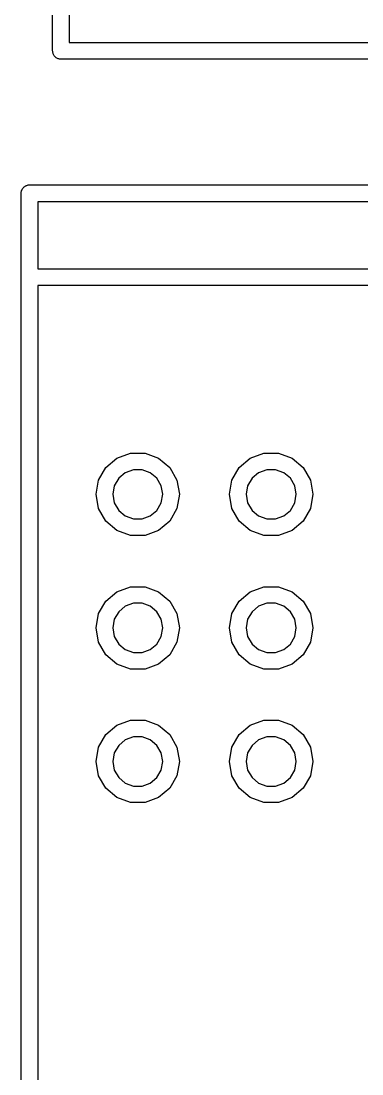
# Model space of a CAD drawing. Extents: x 105.1 to 166.9, y -128.1 to -71.6.
# Drawn here: x 121.47 to 123.52, y -112.89 to -106.59 of the extents above; entities that cross this region are included whole.
import ezdxf

# ---------------------------------------------------------------- set-up
doc = ezdxf.new("R2010")
doc.units = 0
doc.header["$MEASUREMENT"] = 0
doc.layers.add('BLACK', color=7, linetype='CONTINUOUS')

msp = doc.modelspace()

# ---------------------------------------------------------------- linework, layer by layer
at = {"layer": 'Black'}
for p, q in [((121.662, -106.765), (121.662, -105.765)), ((121.762, -105.815), (121.762, -106.715)), ((121.762, -106.715), (123.662, -106.715)), ((121.663, -106.769), (121.662, -106.765)), ((121.663, -106.774), (121.663, -106.769)), ((121.665, -106.778), (121.663, -106.774)), ((121.665, -106.782), (121.665, -106.778)), ((121.668, -106.786), (121.665, -106.782)), ((121.669, -106.79), (121.668, -106.786)), ((121.672, -106.794), (121.669, -106.79)), ((121.674, -106.797), (121.672, -106.794)), ((121.677, -106.8), (121.674, -106.797)), ((121.68, -106.803), (121.677, -106.8)), ((121.684, -106.806), (121.68, -106.803)), ((121.687, -106.808), (121.684, -106.806)), ((121.692, -106.81), (121.687, -106.808)), ((121.695, -106.812), (121.692, -106.81)), ((121.7, -106.813), (121.695, -106.812)), ((121.704, -106.814), (121.7, -106.813)), ((121.708, -106.814), (121.704, -106.814)), ((121.712, -106.815), (121.708, -106.814)), ((123.712, -106.815), (121.712, -106.815)), ((121.474, -107.609), (121.476, -107.605)), ((121.476, -107.601), (121.479, -107.597)), ((121.476, -107.605), (121.476, -107.601)), ((121.479, -107.597), (121.48, -107.593)), ((121.48, -107.593), (121.483, -107.589)), ((121.483, -107.589), (121.485, -107.586)), ((121.485, -107.586), (121.488, -107.583)), ((121.488, -107.583), (121.491, -107.579)), ((121.491, -107.579), (121.495, -107.577)), ((121.495, -107.577), (121.498, -107.574)), ((121.498, -107.574), (121.503, -107.573)), ((121.503, -107.573), (121.506, -107.571)), ((121.506, -107.571), (121.511, -107.57)), ((121.511, -107.57), (121.515, -107.568)), ((121.515, -107.568), (121.519, -107.568)), ((121.519, -107.568), (121.523, -107.568)), ((121.523, -107.568), (134.823, -107.568)), ((121.473, -107.618), (121.474, -107.613)), ((121.473, -108.121), (121.473, -107.618)), ((121.474, -107.613), (121.474, -107.609)), ((121.573, -107.668), (121.573, -108.071)), ((134.773, -107.668), (121.573, -107.668)), ((121.573, -108.071), (134.773, -108.071)), ((121.473, -117.121), (121.473, -108.121)), ((121.573, -108.171), (121.573, -117.071)), ((134.403, -108.171), (121.573, -108.171)), ((122.048, -109.205), (122.13, -109.175)), ((122.13, -109.175), (122.217, -109.175)), ((122.217, -109.175), (122.298, -109.205)), ((122.848, -109.205), (122.93, -109.175)), ((122.93, -109.175), (123.017, -109.175)), ((123.017, -109.175), (123.098, -109.205)), ((121.982, -109.261), (122.048, -109.205)), ((122.298, -109.205), (122.365, -109.261)), ((122.782, -109.261), (122.848, -109.205)), ((123.098, -109.205), (123.165, -109.261)), ((121.938, -109.336), (121.982, -109.261)), ((122.098, -109.292), (122.059, -109.325)), ((122.147, -109.274), (122.098, -109.292)), ((122.199, -109.274), (122.147, -109.274)), ((122.248, -109.292), (122.199, -109.274)), ((122.288, -109.325), (122.248, -109.292)), ((122.365, -109.261), (122.408, -109.336)), ((122.738, -109.336), (122.782, -109.261)), ((122.898, -109.292), (122.859, -109.325)), ((122.947, -109.274), (122.898, -109.292)), ((122.999, -109.274), (122.947, -109.274)), ((123.048, -109.292), (122.999, -109.274)), ((123.088, -109.325), (123.048, -109.292)), ((123.165, -109.261), (123.208, -109.336)), ((121.923, -109.421), (121.938, -109.336)), ((122.032, -109.37), (122.023, -109.421)), ((122.059, -109.325), (122.032, -109.37)), ((122.314, -109.37), (122.288, -109.325)), ((122.323, -109.421), (122.314, -109.37)), ((122.408, -109.336), (122.423, -109.421)), ((122.723, -109.421), (122.738, -109.336)), ((122.832, -109.37), (122.823, -109.421)), ((122.859, -109.325), (122.832, -109.37)), ((123.114, -109.37), (123.088, -109.325)), ((123.123, -109.421), (123.114, -109.37)), ((123.208, -109.336), (123.223, -109.421)), ((121.938, -109.507), (121.923, -109.421)), ((122.023, -109.421), (122.032, -109.473)), ((122.314, -109.473), (122.323, -109.421)), ((122.423, -109.421), (122.408, -109.507)), ((122.738, -109.507), (122.723, -109.421)), ((122.823, -109.421), (122.832, -109.473)), ((123.114, -109.473), (123.123, -109.421)), ((123.223, -109.421), (123.208, -109.507)), ((122.032, -109.473), (122.059, -109.518)), ((122.288, -109.518), (122.314, -109.473)), ((122.832, -109.473), (122.859, -109.518)), ((123.088, -109.518), (123.114, -109.473)), ((121.982, -109.582), (121.938, -109.507)), ((122.059, -109.518), (122.098, -109.551)), ((122.098, -109.551), (122.147, -109.569)), ((122.199, -109.569), (122.248, -109.551)), ((122.248, -109.551), (122.288, -109.518)), ((122.408, -109.507), (122.365, -109.582)), ((122.782, -109.582), (122.738, -109.507)), ((122.859, -109.518), (122.898, -109.551)), ((122.898, -109.551), (122.947, -109.569)), ((122.999, -109.569), (123.048, -109.551)), ((123.048, -109.551), (123.088, -109.518)), ((123.208, -109.507), (123.165, -109.582)), ((122.048, -109.638), (121.982, -109.582)), ((122.147, -109.569), (122.199, -109.569)), ((122.365, -109.582), (122.298, -109.638)), ((122.848, -109.638), (122.782, -109.582)), ((122.947, -109.569), (122.999, -109.569)), ((123.165, -109.582), (123.098, -109.638)), ((122.13, -109.668), (122.048, -109.638)), ((122.217, -109.668), (122.13, -109.668)), ((122.298, -109.638), (122.217, -109.668)), ((122.93, -109.668), (122.848, -109.638)), ((123.017, -109.668), (122.93, -109.668)), ((123.098, -109.638), (123.017, -109.668)), ((122.048, -110.005), (122.13, -109.975)), ((122.13, -109.975), (122.217, -109.975)), ((122.217, -109.975), (122.298, -110.005)), ((122.848, -110.005), (122.93, -109.975)), ((122.93, -109.975), (123.017, -109.975)), ((123.017, -109.975), (123.098, -110.005)), ((121.938, -110.136), (121.982, -110.061)), ((121.982, -110.061), (122.048, -110.005)), ((122.298, -110.005), (122.365, -110.061)), ((122.365, -110.061), (122.408, -110.136)), ((122.738, -110.136), (122.782, -110.061)), ((122.782, -110.061), (122.848, -110.005)), ((123.098, -110.005), (123.165, -110.061)), ((123.165, -110.061), (123.208, -110.136)), ((122.059, -110.125), (122.032, -110.17)), ((122.098, -110.092), (122.059, -110.125)), ((122.147, -110.074), (122.098, -110.092)), ((122.199, -110.074), (122.147, -110.074)), ((122.248, -110.092), (122.199, -110.074)), ((122.288, -110.125), (122.248, -110.092)), ((122.314, -110.17), (122.288, -110.125)), ((122.859, -110.125), (122.832, -110.17)), ((122.898, -110.092), (122.859, -110.125)), ((122.947, -110.074), (122.898, -110.092)), ((122.999, -110.074), (122.947, -110.074)), ((123.048, -110.092), (122.999, -110.074)), ((123.088, -110.125), (123.048, -110.092)), ((123.114, -110.17), (123.088, -110.125)), ((121.923, -110.221), (121.938, -110.136)), ((122.032, -110.17), (122.023, -110.221)), ((122.323, -110.221), (122.314, -110.17)), ((122.408, -110.136), (122.423, -110.221)), ((122.723, -110.221), (122.738, -110.136)), ((122.832, -110.17), (122.823, -110.221)), ((123.123, -110.221), (123.114, -110.17)), ((123.208, -110.136), (123.223, -110.221)), ((121.938, -110.307), (121.923, -110.221)), ((122.023, -110.221), (122.032, -110.273)), ((122.314, -110.273), (122.323, -110.221)), ((122.423, -110.221), (122.408, -110.307)), ((122.738, -110.307), (122.723, -110.221)), ((122.823, -110.221), (122.832, -110.273)), ((123.114, -110.273), (123.123, -110.221)), ((123.223, -110.221), (123.208, -110.307)), ((121.982, -110.382), (121.938, -110.307)), ((122.032, -110.273), (122.059, -110.318)), ((122.059, -110.318), (122.098, -110.351)), ((122.248, -110.351), (122.288, -110.318)), ((122.288, -110.318), (122.314, -110.273)), ((122.408, -110.307), (122.365, -110.382)), ((122.782, -110.382), (122.738, -110.307)), ((122.832, -110.273), (122.859, -110.318)), ((122.859, -110.318), (122.898, -110.351)), ((123.048, -110.351), (123.088, -110.318)), ((123.088, -110.318), (123.114, -110.273)), ((123.208, -110.307), (123.165, -110.382)), ((122.098, -110.351), (122.147, -110.369)), ((122.147, -110.369), (122.199, -110.369)), ((122.199, -110.369), (122.248, -110.351)), ((122.898, -110.351), (122.947, -110.369)), ((122.947, -110.369), (122.999, -110.369)), ((122.999, -110.369), (123.048, -110.351)), ((122.048, -110.438), (121.982, -110.382)), ((122.13, -110.468), (122.048, -110.438)), ((122.298, -110.438), (122.217, -110.468)), ((122.365, -110.382), (122.298, -110.438)), ((122.848, -110.438), (122.782, -110.382)), ((122.93, -110.468), (122.848, -110.438)), ((123.098, -110.438), (123.017, -110.468)), ((123.165, -110.382), (123.098, -110.438)), ((122.217, -110.468), (122.13, -110.468)), ((123.017, -110.468), (122.93, -110.468)), ((121.982, -110.861), (122.048, -110.805)), ((122.048, -110.805), (122.13, -110.775)), ((122.13, -110.775), (122.217, -110.775)), ((122.217, -110.775), (122.298, -110.805)), ((122.298, -110.805), (122.365, -110.861)), ((122.782, -110.861), (122.848, -110.805)), ((122.848, -110.805), (122.93, -110.775)), ((122.93, -110.775), (123.017, -110.775)), ((123.017, -110.775), (123.098, -110.805)), ((123.098, -110.805), (123.165, -110.861)), ((121.938, -110.936), (121.982, -110.861)), ((122.147, -110.874), (122.098, -110.892)), ((122.199, -110.874), (122.147, -110.874)), ((122.248, -110.892), (122.199, -110.874)), ((122.365, -110.861), (122.408, -110.936)), ((122.738, -110.936), (122.782, -110.861)), ((122.947, -110.874), (122.898, -110.892)), ((122.999, -110.874), (122.947, -110.874)), ((123.048, -110.892), (122.999, -110.874)), ((123.165, -110.861), (123.208, -110.936)), ((121.923, -111.021), (121.938, -110.936)), ((122.059, -110.925), (122.032, -110.97)), ((122.098, -110.892), (122.059, -110.925)), ((122.288, -110.925), (122.248, -110.892)), ((122.314, -110.97), (122.288, -110.925)), ((122.408, -110.936), (122.423, -111.021)), ((122.723, -111.021), (122.738, -110.936)), ((122.859, -110.925), (122.832, -110.97)), ((122.898, -110.892), (122.859, -110.925)), ((123.088, -110.925), (123.048, -110.892)), ((123.114, -110.97), (123.088, -110.925)), ((123.208, -110.936), (123.223, -111.021)), ((122.032, -110.97), (122.023, -111.021)), ((122.323, -111.021), (122.314, -110.97)), ((122.832, -110.97), (122.823, -111.021)), ((123.123, -111.021), (123.114, -110.97)), ((121.938, -111.107), (121.923, -111.021)), ((122.023, -111.021), (122.032, -111.073)), ((122.032, -111.073), (122.059, -111.118)), ((122.288, -111.118), (122.314, -111.073)), ((122.314, -111.073), (122.323, -111.021)), ((122.423, -111.021), (122.408, -111.107)), ((122.738, -111.107), (122.723, -111.021)), ((122.823, -111.021), (122.832, -111.073)), ((122.832, -111.073), (122.859, -111.118)), ((123.088, -111.118), (123.114, -111.073)), ((123.114, -111.073), (123.123, -111.021)), ((123.223, -111.021), (123.208, -111.107)), ((121.982, -111.182), (121.938, -111.107)), ((122.059, -111.118), (122.098, -111.151)), ((122.248, -111.151), (122.288, -111.118)), ((122.408, -111.107), (122.365, -111.182)), ((122.782, -111.182), (122.738, -111.107)), ((122.859, -111.118), (122.898, -111.151)), ((123.048, -111.151), (123.088, -111.118)), ((123.208, -111.107), (123.165, -111.182)), ((122.048, -111.238), (121.982, -111.182)), ((122.098, -111.151), (122.147, -111.169)), ((122.147, -111.169), (122.199, -111.169)), ((122.199, -111.169), (122.248, -111.151)), ((122.365, -111.182), (122.298, -111.238)), ((122.848, -111.238), (122.782, -111.182)), ((122.898, -111.151), (122.947, -111.169)), ((122.947, -111.169), (122.999, -111.169)), ((122.999, -111.169), (123.048, -111.151)), ((123.165, -111.182), (123.098, -111.238)), ((122.13, -111.268), (122.048, -111.238)), ((122.298, -111.238), (122.217, -111.268)), ((122.93, -111.268), (122.848, -111.238)), ((123.098, -111.238), (123.017, -111.268)), ((122.217, -111.268), (122.13, -111.268)), ((123.017, -111.268), (122.93, -111.268))]:
    msp.add_line(p, q, dxfattribs=at)

doc.saveas('drawing.dxf')
